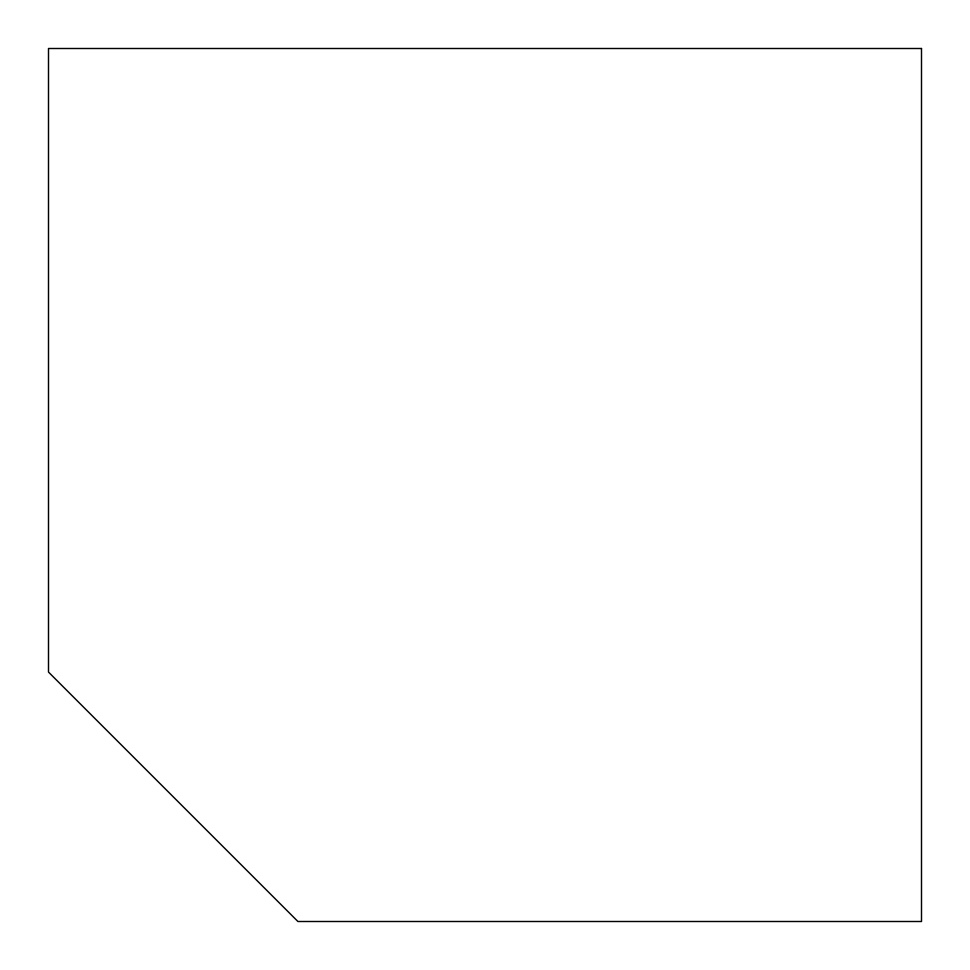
<?xml version="1.0" encoding="UTF-8"?>
<svg xmlns="http://www.w3.org/2000/svg" width="970" height="970" viewBox="0 0 970 970"><rect width="100%" height="100%" fill="white"/><g stroke="black" fill="none" stroke-linecap="round" stroke-linejoin="round"><path stroke-width="1.45" d="M921.5 48.5L48.5 48.5L48.5 672.077L297.923 921.5L921.5 921.5L921.5 48.5"/></g></svg>
